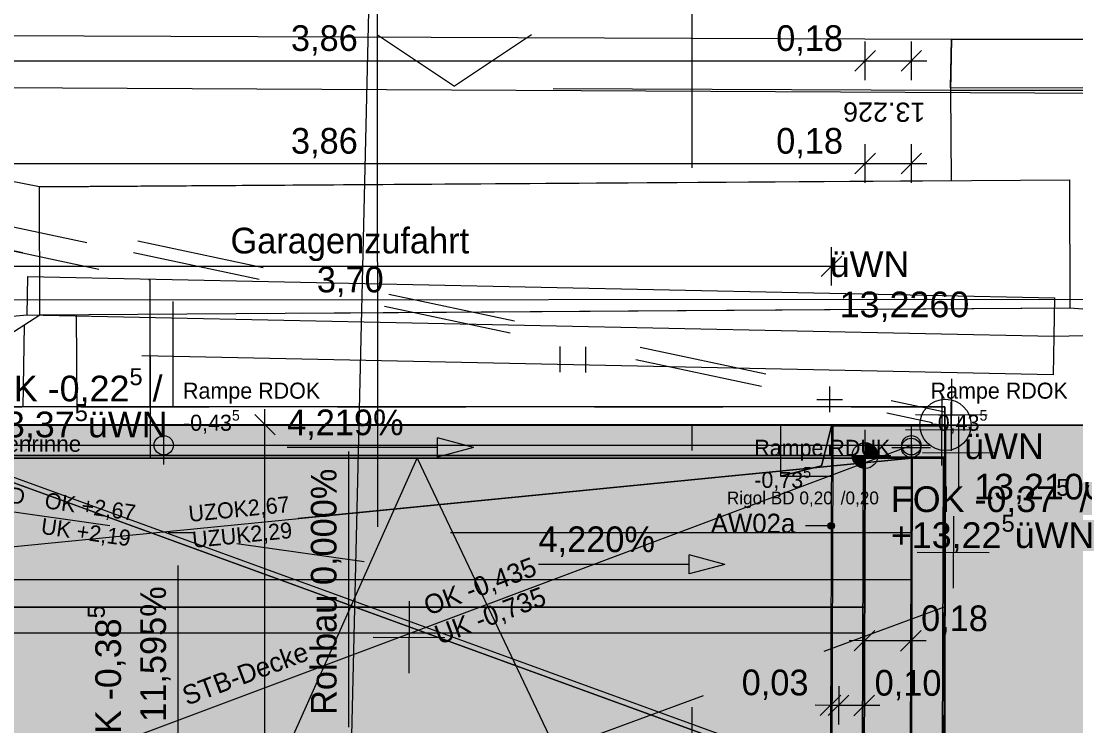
# Model space of a CAD drawing. Header units: metres. Extents: x -3.9 to 83, y -38 to 6.2.
# Drawn here: x 15.387 to 19.495, y -1.173 to 1.572 of the extents above; entities that cross this region are included whole.
import ezdxf

# ---------------------------------------------------------------- set-up
doc = ezdxf.new("R2010")
doc.units = ezdxf.units.M
doc.header["$MEASUREMENT"] = 0
for name, pattern in [('Achse', [0.004, 0.002, -0.001, 0, -0.001]), ('Fernmeldewesen', [0.013, 0.008, -0.005]), ('Fernmeldewesen VERM', [0.03, 0.02, -0.01]), ('GAS VERM', [0.013, 0.008, -0.005]), ('GRUNDGRENZE nicht verm', [0.03, 0.02, -0.01]), ('Schnittlinie', [0.006, 0.003, -0.0015, 0, -0.0015]), ('STROM VERM', [0.013, 0.008, -0.005]), ('Untersicht', [0.001, 0.0005, -0.0005]), ('Untersicht 1_1', [0.075, 0.025, -0.05])]:
    doc.linetypes.add(name, pattern=pattern)
for name, color, linetype in [('0._EG PP_2_000 Achsraster', 7, 'Continuous'), ('0._EG PP_2_110 Wand Aussen', 7, 'Continuous'), ('0._EG PP_2_165 Fassadengestaltung Bänder', 7, 'Continuous'), ('0._EG PP_2_210 Decke', 7, 'Continuous'), ('0._EG PP_2_220 Bodenaufbau', 7, 'Continuous'), ('0._EG PP_2_240 Unterdämmung', 7, 'Continuous'), ('0._EG PP_2_250 Träger Unterzug', 7, 'Continuous'), ('0._EG PP_2_270 Deckendurchbruchsymbol', 7, 'Continuous'), ('0._EG PP_2_420 Rampe', 7, 'Continuous'), ('0._EG PP_2_725 Nachbarbebauung', 7, 'Continuous'), ('0._EG PP_2_851 Marker Schnitt', 7, 'Continuous'), ('0._EG PP_2_910 Allgemein Lageplan Höhen', 7, 'Continuous'), ('0._EG PP_2_915 Allgemein Beschriftung.x', 7, 'Continuous'), ('0._EG PP_2_950 Polierplan Bemaßung', 7, 'Continuous'), ('0._EG PP_2_Bauwerke_Gebäude - Haus Signatur.verm', 7, 'Continuous'), ('0._EG PP_2_Bauwerke_Gebäude - Haus.verm', 7, 'Continuous'), ('0._EG PP_2_Fernmeldewesen_Fernmeldekabel.verm', 7, 'Continuous'), ('0._EG PP_2_Gas_Gasleitung.verm', 7, 'Continuous'), ('0._EG PP_2_Gelände_Geländepunkt.verm', 7, 'Continuous'), ('0._EG PP_2_Kataster Grenzen_Grundstücksgrenze.verm', 7, 'Continuous'), ('0._EG PP_2_Neubau_840 Baulinien', 7, 'Continuous'), ('0._EG PP_2_Strom_Stromfreileitung.verm', 7, 'Continuous'), ('0._EG PP_2_Strom_Stromkabel.verm', 7, 'Continuous'), ('0._EG PP_2_ZUS_1_Punkte_Punkthöhe.verm', 7, 'Continuous')]:
    doc.layers.add(name, color=color, linetype=linetype)
doc.styles.add('ERSTELLTER_STIL_1', font='arial.ttf')
doc.styles.add('ERSTELLTER_STIL_2', font='')
doc.styles.add('ERSTELLTER_STIL_6', font='arial.ttf')
doc.styles.get('ERSTELLTER_STIL_2').set_extended_font_data('Eurostile')
doc.linetypes.add('Grenze Grundstück', pattern='A,0,[1,415_260415_PP_VA_1_3 0 EG1.Shx,S=0.00031746,R=0,X=0,Y=0],-0.04,0', length=0.04)

msp = doc.modelspace()

# ---------------------------------------------------------------- hatches: boundary and pattern name
at = {"layer": '0._EG PP_2_110 Wand Aussen', "linetype": 'Continuous', "lineweight": 13, "true_color": 0xff6400}
for points in [[(18.6682, -0.125), (18.985, -0.125), (18.985, -0.005), (18.6686, -0.005)], [(18.9703, -2.93), (18.9796, -0.13), (18.8596, -0.1296), (18.8503, -2.9296)]]:
    msp.add_hatch(color=30, dxfattribs=at).paths.add_polyline_path(points)
at = {"layer": '0._EG PP_2_110 Wand Aussen', "linetype": 'Continuous', "lineweight": 13, "true_color": 0x3f7f02}
msp.add_hatch(color=76, dxfattribs=at).paths.add_polyline_path([(18.6706, -1.34), (18.8506, -1.3406), (18.8546, -0.1296), (18.6746, -0.129)])
at = {"layer": '0._EG PP_2_110 Wand Aussen', "linetype": 'Continuous', "lineweight": 0, "true_color": 0x373737}
for points in [[(18.6732, -0.13), (18.985, -0.13), (18.985, -0.125), (18.6732, -0.125)], [(18.8503, -2.9296), (18.8596, -0.1296), (18.8546, -0.1296), (18.8453, -2.9296)]]:
    msp.add_hatch(color=250, dxfattribs=at).paths.add_polyline_path(points)
at = {"layer": '0._EG PP_2_220 Bodenaufbau', "linetype": 'Continuous', "lineweight": 0, "true_color": 0x000000}
msp.add_hatch(color=18, dxfattribs=at).paths.add_polyline_path([(14.8151, 0), (14.8151, -0.1199), (18.5439, -0.1199), (18.5444, 0)])
at = {"layer": '0._EG PP_2_220 Bodenaufbau', "linetype": 'Continuous', "lineweight": 0, "true_color": 0x111111}
for points in [[(18.559, -1.3916), (14.8492, -0.0413), (15.1324, -1.4985), (18.5586, -1.4985)], [(18.6746, -0.1199), (15.0651, -0.1199), (18.559, -1.3916), (18.5591, -1.3396), (18.6706, -1.3399)]]:
    msp.add_hatch(color=250, dxfattribs=at).paths.add_polyline_path(points)
at = {"layer": '0._EG PP_2_240 Unterdämmung', "linetype": 'Continuous', "lineweight": 13, "true_color": 0xff6400}
for points in [[(18.5486, -0.005), (18.5482, -0.125), (18.6682, -0.125)], [(18.6686, -0.005), (18.5486, -0.005), (18.6682, -0.125)], [(18.5441, -1.3395), (18.6641, -1.3399), (18.6682, -0.125), (18.5482, -0.125)]]:
    msp.add_hatch(color=30, dxfattribs=at).paths.add_polyline_path(points)
at = {"layer": '0._EG PP_2_240 Unterdämmung', "linetype": 'Continuous', "lineweight": 0, "true_color": 0x373737}
for points in [[(18.6641, -1.3399), (18.6691, -1.3399), (18.6732, -0.13), (18.6682, -0.13)], [(18.6732, -0.125), (18.6682, -0.125), (18.6732, -0.13)], [(18.6682, -0.125), (18.6682, -0.13), (18.6732, -0.13)]]:
    msp.add_hatch(color=250, dxfattribs=at).paths.add_polyline_path(points)
at = {"layer": '0._EG PP_2_270 Deckendurchbruchsymbol', "linetype": 'Continuous', "lineweight": 0, "true_color": 0x000000}
msp.add_hatch(color=18, dxfattribs=at).paths.add_polyline_path([(18.3444, -0.2), (18.5444, -0.2), (18.5444, 0), (18.504, -0.1596)])
at = {"layer": '0._EG PP_2_725 Nachbarbebauung', "linetype": 'Continuous', "lineweight": 0, "true_color": 0x1f1f1f}
msp.add_hatch(color=250, dxfattribs=at).paths.add_polyline_path([(18.9876, -0.0005), (18.958, -11.4452), (22.8486, -11.478), (22.8486, -0.0037)])
at = {"layer": '0._EG PP_2_915 Allgemein Beschriftung.x', "linetype": 'Continuous', "lineweight": 0, "true_color": 0x000000}
msp.add_hatch(color=18, dxfattribs=at).paths.add_polyline_path([(18.5298, -0.394), (18.5307, -0.3988), (18.5334, -0.4028), (18.5375, -0.4056), (18.5423, -0.4065), (18.5471, -0.4056), (18.5511, -0.4028), (18.5538, -0.3988), (18.5548, -0.394), (18.5538, -0.3892), (18.5511, -0.3852), (18.5471, -0.3825), (18.5423, -0.3815), (18.5375, -0.3825), (18.5334, -0.3852), (18.5307, -0.3892)])
at = {"layer": '0._EG PP_2_950 Polierplan Bemaßung', "linetype": 'Continuous', "lineweight": 13, "true_color": 0x6c6cff}
for points in [[(17.1497, -0.0884), (17.0097, -0.0509), (17.0097, -0.1259)], [(18.1286, -0.5437), (17.9887, -0.5062), (17.9887, -0.5812)]]:
    msp.add_hatch(color=171, dxfattribs=at).paths.add_polyline_path(points)
at = {"layer": '0._EG PP_2_950 Polierplan Bemaßung', "linetype": 'Continuous', "lineweight": 0, "true_color": 0x000000}
for points in [[(18.6746, -0.1199), (18.7246, -0.1199), (18.7208, -0.1008), (18.71, -0.0846), (18.6938, -0.0737), (18.6746, -0.0699)], [(18.6746, -0.1199), (18.6246, -0.1199), (18.6284, -0.1391), (18.6393, -0.1553), (18.6555, -0.1661), (18.6746, -0.1699)]]:
    msp.add_hatch(color=18, dxfattribs=at).paths.add_polyline_path(points)
at = {"layer": '0._EG PP_2_Bauwerke_Gebäude - Haus Signatur.verm', "linetype": 'Continuous', "lineweight": 13}
msp.add_hatch(color=254, dxfattribs=at).paths.add_polyline_path([(18.9878, -0.0007), (18.9582, -11.445), (22.8486, -11.4778), (22.8486, -11.0778), (19.3593, -11.0483), (19.3868, -0.401), (22.8486, -0.4028), (22.8486, -0.0028)])

# ---------------------------------------------------------------- linework, layer by layer
at = {"layer": '0._EG PP_2_000 Achsraster', "color": 5, "linetype": 'Achse', "lineweight": 0, "ltscale": 1000}
for p, q in [((18, 3), (18, -36)), ((-1.5, 0), (21, 0))]:
    msp.add_line(p, q, dxfattribs=at)
at = {"layer": '0._EG PP_2_110 Wand Aussen', "color": 7, "linetype": 'Continuous', "lineweight": 13, "ltscale": 1000}
for p, q in [((18.6686, -0.005), (18.5486, -0.005)), ((18.6686, -0.005), (18.5486, -0.005)), ((18.985, -0.005), (18.6686, -0.005)), ((18.6732, -0.125), (18.6682, -0.125)), ((18.6732, -0.125), (18.6682, -0.125)), ((18.6732, -0.125), (18.985, -0.125)), ((18.8503, -2.9296), (18.8596, -0.1296)), ((18.9703, -2.93), (18.9796, -0.13))]:
    msp.add_line(p, q, dxfattribs=at)
at = {"layer": '0._EG PP_2_110 Wand Aussen', "color": 7, "linetype": 'Continuous', "lineweight": 18, "ltscale": 1000}
msp.add_line((18.8506, -1.3406), (18.8546, -0.1296), dxfattribs=at)
at = {"layer": '0._EG PP_2_110 Wand Aussen', "color": 7, "linetype": 'Continuous', "lineweight": 13, "ltscale": 1000, "flags": 128}
for points in [[(18.5436, 0), (18.5486, 0)], [(18.985, 0), (18.5486, 0)], [(18.985, 0), (18.985, -0.005)], [(18.985, -0.005), (18.985, -0.125)], [(18.8596, -0.1296), (18.8546, -0.1296)], [(18.9796, -0.13), (18.8596, -0.1296)], [(18.9753, -2.93), (18.9846, -0.13)], [(18.9846, -0.13), (18.9796, -0.13)], [(18.985, -0.125), (18.985, -0.13)]]:
    msp.add_lwpolyline(points, dxfattribs=at)
at = {"layer": '0._EG PP_2_110 Wand Aussen', "color": 7, "linetype": 'Continuous', "lineweight": 18, "ltscale": 1000, "flags": 128}
for points in [[(18.6746, -0.129), (18.6706, -1.34)], [(18.6732, -0.13), (18.985, -0.13)], [(18.8546, -0.1296), (18.6746, -0.129)]]:
    msp.add_lwpolyline(points, dxfattribs=at)
at = {"layer": '0._EG PP_2_165 Fassadengestaltung Bänder', "color": 7, "linetype": 'Untersicht', "lineweight": 13, "ltscale": 1000, "flags": 128}
msp.add_lwpolyline([(0, 0), (0, 0.0617), (3.72, 0.85), (5.89, 0.85), (13.09, 0.85), (15.21, 0.85), (18.985, 0.05), (18.985, 0), (18.935, 0), (18.935, 0.0074), (15.21, 0.8), (3.72, 0.8)], close=True, dxfattribs=at)
at = {"layer": '0._EG PP_2_210 Decke', "color": 8, "linetype": 'Untersicht', "lineweight": 13, "ltscale": 1000, "flags": 128}
for points in [[(15.89, 0.07), (15.89, 0.5633), (15.2005, 0.71), (13.04, 0.71), (13.04, -0.13), (12.96, -0.13), (12.96, 0.67), (3.705, 0.67), (3.705, 0.07), (0, 0.07)], [(13.09, -0.4), (15.195, -0.4), (15.195, 0.07), (18.9853, 0.07), (18.985, 0)]]:
    msp.add_lwpolyline(points, dxfattribs=at)
at = {"layer": '0._EG PP_2_210 Decke', "color": 7, "linetype": 'Untersicht', "lineweight": 13, "ltscale": 1000, "true_color": 0xf4f4f4, "flags": 128}
msp.add_lwpolyline([(15.2005, 0.71), (15.89, 0.5633), (15.89, -0.13), (15.325, -0.13), (15.325, -0.71), (12.96, -0.71), (12.96, -0.13), (13.04, -0.13), (13.04, 0.71)], close=True, dxfattribs=at)
at = {"layer": '0._EG PP_2_220 Bodenaufbau', "color": 7, "linetype": 'Continuous', "lineweight": 18, "ltscale": 1000, "flags": 128}
for points in [[(14.8151, 0), (18.5444, 0)], [(18.5444, 0), (18.536, 0)], [(18.5444, 0), (18.5439, -0.1199)], [(18.5589, -1.37), (14.855, -0.0219)], [(14.8492, -0.0413), (18.559, -1.3916)], [(18.5439, -0.1199), (14.8151, -0.1199)], [(18.559, -1.3916), (15.0651, -0.1199)], [(15.0651, -0.1199), (18.6746, -0.1199)], [(18.6746, -0.1199), (18.6706, -1.3399)]]:
    msp.add_lwpolyline(points, dxfattribs=at)
at = {"layer": '0._EG PP_2_240 Unterdämmung', "color": 7, "linetype": 'Continuous', "lineweight": 13, "ltscale": 1000}
for p, q in [((18.5486, -0.005), (18.5482, -0.125)), ((18.5482, -0.125), (18.5441, -1.3395)), ((18.6641, -1.3399), (18.6682, -0.125))]:
    msp.add_line(p, q, dxfattribs=at)
at = {"layer": '0._EG PP_2_240 Unterdämmung', "color": 30, "linetype": 'Untersicht', "lineweight": 13, "ltscale": 1000, "true_color": 0xff6400, "flags": 128}
for points in [[(11.09, -0.13), (12.96, -0.13), (15.195, -0.13), (15.195, 0.07), (15.98, 0.07), (15.98, 0.6362), (15.21, 0.8), (11.09, 0.8)], [(12.96, -2.93), (18.6653, -2.93), (18.6723, -0.81)]]:
    msp.add_lwpolyline(points, dxfattribs=at)
at = {"layer": '0._EG PP_2_240 Unterdämmung', "color": 30, "linetype": 'Untersicht 1_1', "lineweight": 13, "ltscale": 1000, "true_color": 0xff6400, "flags": 128}
for points in [[(12.96, 0), (12.96, -0.13), (18.9846, -0.13), (18.9853, 0.07), (15.095, 0.07), (15.095, 0)], [(12.9618, -0.71), (18.6727, -0.71), (18.6746, -0.13), (12.9618, -0.13)]]:
    msp.add_lwpolyline(points, close=True, dxfattribs=at)
at = {"layer": '0._EG PP_2_240 Unterdämmung', "color": 7, "linetype": 'Continuous', "lineweight": 13, "ltscale": 1000, "flags": 128}
msp.add_lwpolyline([(18.5436, 0), (18.5391, -1.3395)], dxfattribs=at)
at = {"layer": '0._EG PP_2_240 Unterdämmung', "color": 7, "linetype": 'Continuous', "lineweight": 18, "ltscale": 1000, "flags": 128}
msp.add_lwpolyline([(18.6691, -1.3399), (18.6732, -0.13)], dxfattribs=at)
at = {"layer": '0._EG PP_2_240 Unterdämmung', "color": 30, "linetype": 'Untersicht 1_1', "lineweight": 13, "ltscale": 1000, "true_color": 0xff6400, "flags": 128}
for points in [[(18.6727, -0.71), (15.195, -0.71)], [(18.6723, -0.81), (18.6727, -0.71)], [(12.96, -0.81), (18.6723, -0.81)]]:
    msp.add_lwpolyline(points, dxfattribs=at)
at = {"layer": '0._EG PP_2_250 Träger Unterzug', "color": 7, "linetype": 'Achse', "lineweight": 13, "ltscale": 1000}
msp.add_line((12.96, -0.42), (18.8546, -0.42), dxfattribs=at)
at = {"layer": '0._EG PP_2_250 Träger Unterzug', "color": 7, "linetype": 'Untersicht', "lineweight": 13, "ltscale": 1000, "flags": 128}
for points in [[(12.96, -0.13), (18.8546, -0.13)], [(18.8546, -0.13), (18.8546, -0.71)], [(12.96, -0.71), (18.8546, -0.71)]]:
    msp.add_lwpolyline(points, dxfattribs=at)
at = {"layer": '0._EG PP_2_270 Deckendurchbruchsymbol', "color": 7, "linetype": 'Continuous', "lineweight": 13, "ltscale": 1000, "flags": 128}
for points in [[(18.504, -0.1596), (18.5444, 0), (18.3444, 0), (18.3444, -0.2)], [(18.3444, -0.2), (18.5444, -0.2), (18.5444, 0), (18.504, -0.1596)]]:
    msp.add_lwpolyline(points, close=True, dxfattribs=at)
at = {"layer": '0._EG PP_2_420 Rampe', "color": 7, "linetype": 'Continuous', "lineweight": 13, "ltscale": 1000}
for p, q in [((15.32, -3.733), (16.93, -0.13)), ((16.93, -0.13), (18.6426, -3.733))]:
    msp.add_line(p, q, dxfattribs=at)
at = {"layer": '0._EG PP_2_420 Rampe', "color": 7, "linetype": 'Continuous', "lineweight": 18, "ltscale": 1000, "flags": 128}
for points in [[(12.96, -0.08), (15.2992, -0.08), (18.5356, -0.08)], [(18.5356, -0.08), (18.5354, -0.1199)], [(18.5356, -0.08), (18.5414, -0.08)], [(18.5412, -0.1199), (18.5414, -0.08)], [(18.5414, -0.08), (18.8546, -0.08)], [(18.8546, -0.08), (18.8505, -1.3405)], [(15.2992, -0.1199), (18.5412, -0.1199)], [(18.8529, -0.6035), (14.7033, -0.6035)], [(18.8529, -0.6035), (18.8505, -1.3405)]]:
    msp.add_lwpolyline(points, dxfattribs=at)
at = {"layer": '0._EG PP_2_725 Nachbarbebauung', "color": 8, "linetype": 'Continuous', "lineweight": 13, "ltscale": 1000, "flags": 128}
msp.add_lwpolyline([(22.8486, -0.0037), (18.9876, -0.0005), (18.958, -11.4452), (22.8486, -11.478)], dxfattribs=at)
at = {"layer": '0._EG PP_2_851 Marker Schnitt', "color": 7, "linetype": 'Schnittlinie', "lineweight": 13, "ltscale": 1000}
for p, q in [((17.4851, 4.805), (17.4851, -35.645)), ((17.5851, 4.8037), (17.5851, -35.7384))]:
    msp.add_line(p, q, dxfattribs=at)
at = {"layer": '0._EG PP_2_910 Allgemein Lageplan Höhen', "color": 7, "linetype": 'Continuous', "lineweight": 13, "ltscale": 1000}
for p, q in [((18.5365, 0.0484), (18.5365, 0.1484)), ((18.4865, 0.0984), (18.5865, 0.0984)), ((19.0101, -0.0111), (19.0101, 0.0889)), ((18.9601, 0.0389), (19.0601, 0.0389))]:
    msp.add_line(p, q, dxfattribs=at)
at = {"layer": '0._EG PP_2_915 Allgemein Beschriftung.x', "color": 7, "linetype": 'Continuous', "lineweight": 13, "ltscale": 1000}
for p, q in [((16.775, 1.5183), (17.075, 1.3183)), ((17.375, 1.5183), (17.075, 1.3183)), ((18.4923, -0.394), (18.4423, -0.394)), ((18.5298, -0.394), (18.4923, -0.394))]:
    msp.add_line(p, q, dxfattribs=at)
msp.add_circle((18.5423, -0.394), 0.0125, dxfattribs=at)
at = {"layer": '0._EG PP_2_950 Polierplan Bemaßung', "color": 6, "linetype": 'Continuous', "lineweight": 13, "ltscale": 1000, "true_color": 0xfb02fe}
for p, q in [((18.6746, 1.3419), (18.6746, 1.4919)), ((18.8546, 1.3419), (18.8546, 1.4919)), ((18.7146, 1.4569), (18.6346, 1.3769)), ((18.8146, 1.3769), (18.8946, 1.4569)), ((14.815, 1.4169), (18.6746, 1.4169)), ((18.6746, 1.4169), (18.8546, 1.4169)), ((18.8546, 1.4169), (18.9146, 1.4169)), ((18.5436, 0.5419), (18.5436, 0.6919)), ((14.8412, 0.6169), (18.5436, 0.6169)), ((18.5036, 0.5769), (18.5836, 0.6569)), ((18.5436, 0.6169), (18.6036, 0.6169)), ((16.3372, 0), (16.3372, 0.06)), ((16.3772, -0.04), (16.2972, 0.04)), ((16.4122, 0), (16.2622, 0)), ((16.3372, -2.8), (16.3372, 0))]:
    msp.add_line(p, q, dxfattribs=at)
at = {"layer": '0._EG PP_2_950 Polierplan Bemaßung', "color": 76, "linetype": 'Continuous', "lineweight": 13, "ltscale": 1000, "true_color": 0x3f7f02}
for p, q in [((18.6746, 0.9419), (18.6746, 1.0919)), ((18.8546, 0.9419), (18.8546, 1.0919)), ((18.7146, 1.0569), (18.6346, 0.9769)), ((18.8146, 0.9769), (18.8946, 1.0569)), ((14.815, 1.0169), (18.6746, 1.0169)), ((18.6746, 1.0169), (18.8546, 1.0169)), ((18.8546, 1.0169), (18.9146, 1.0169)), ((15.943, -0.155), (15.943, -0.005)), ((18.854, -0.015), (18.854, -0.165)), ((18.8546, -0.155), (18.8546, -0.005)), ((15.0801, -1.4944), (18.8546, -0.08)), ((15.868, -0.08), (16.018, -0.08)), ((18.7796, -0.08), (18.9296, -0.08)), ((18.929, -0.09), (18.779, -0.09)), ((18.6725, -0.766), (18.672, -0.916)), ((18.8525, -0.7666), (18.852, -0.9166)), ((18.7124, -0.8011), (18.6321, -0.8809)), ((18.8121, -0.8815), (18.8924, -0.8017)), ((18.6722, -0.841), (18.6122, -0.8408)), ((18.8522, -0.8416), (18.6722, -0.841)), ((18.9122, -0.8418), (18.8522, -0.8416)), ((18.5402, -1.0179), (18.5397, -1.1679)), ((18.5716, -1.018), (18.5711, -1.168)), ((18.6716, -1.0184), (18.6711, -1.1684)), ((18.4998, -1.1328), (18.5801, -1.0531)), ((18.6115, -1.0532), (18.5312, -1.1329)), ((18.6312, -1.1332), (18.7115, -1.0535)), ((18.54, -1.0929), (18.48, -1.0927)), ((18.5714, -1.093), (18.54, -1.0929)), ((18.6714, -1.0934), (18.5714, -1.093)), ((18.7314, -1.0936), (18.6714, -1.0934))]:
    msp.add_line(p, q, dxfattribs=at)
at = {"layer": '0._EG PP_2_950 Polierplan Bemaßung', "color": 30, "linetype": 'Untersicht', "lineweight": 13, "ltscale": 1000, "true_color": 0xff6400}
for p, q in [((16.7231, -0.5336), (12.96, 0)), ((18.9827, -0.71), (12.96, -2.93))]:
    msp.add_line(p, q, dxfattribs=at)
at = {"layer": '0._EG PP_2_950 Polierplan Bemaßung', "color": 7, "linetype": 'Continuous', "lineweight": 13, "ltscale": 1000}
for p, q in [((18.6746, -0.2199), (18.6746, -0.0199)), ((18.5746, -0.1199), (18.7746, -0.1199))]:
    msp.add_line(p, q, dxfattribs=at)
at = {"layer": '0._EG PP_2_950 Polierplan Bemaßung', "color": 171, "linetype": 'Continuous', "lineweight": 13, "ltscale": 1000, "true_color": 0x6c6cff}
for p, q in [((17.0097, -0.1259), (17.0097, -0.0509)), ((17.1497, -0.0884), (17.0097, -0.0509)), ((16.9397, -0.0884), (16.4234, -0.0884)), ((16.6634, -1.1673), (16.6634, -0.1037)), ((16.9497, -0.0884), (16.9397, -0.0884)), ((17.0097, -0.0884), (16.9497, -0.0884)), ((17.1497, -0.0884), (17.0097, -0.1259)), ((17.9887, -0.5812), (17.9887, -0.5062)), ((18.1286, -0.5437), (17.9887, -0.5062)), ((15.9993, -1.157), (15.9993, -0.5487)), ((17.9186, -0.5437), (17.4024, -0.5437)), ((17.9286, -0.5437), (17.9186, -0.5437)), ((17.9887, -0.5437), (17.9286, -0.5437)), ((18.1286, -0.5437), (17.9887, -0.5812)), ((15.9993, -1.167), (15.9993, -1.157)), ((15.9993, -1.2271), (15.9993, -1.167)), ((16.6634, -1.1773), (16.6634, -1.1673))]:
    msp.add_line(p, q, dxfattribs=at)
at = {"layer": '0._EG PP_2_950 Polierplan Bemaßung', "color": 7, "linetype": 'Untersicht 1_1', "lineweight": 13, "ltscale": 1000}
for p, q in [((12.9625, -0.7098), (18.8546, -0.13)), ((18.8546, -0.13), (16.467, -0.3649))]:
    msp.add_line(p, q, dxfattribs=at)
at = {"layer": '0._EG PP_2_950 Polierplan Bemaßung', "color": 76, "linetype": 'Continuous', "lineweight": 13, "ltscale": 1000, "true_color": 0x3f7f02}
for centre in [(15.943, -0.08), (18.854, -0.09), (18.8546, -0.08)]:
    msp.add_circle(centre, 0.0375, dxfattribs=at)
at = {"layer": '0._EG PP_2_950 Polierplan Bemaßung', "color": 7, "linetype": 'Continuous', "lineweight": 13, "ltscale": 1000}
msp.add_circle((18.6746, -0.1199), 0.05, dxfattribs=at)
at = {"layer": '0._EG PP_2_Bauwerke_Gebäude - Haus.verm', "color": 9, "linetype": 'Continuous', "lineweight": 13, "ltscale": 1000}
for p, q in [((19.0876, -0.0006), (22.8486, -0.0026)), ((18.9583, -11.3452), (18.9874, -0.1005))]:
    msp.add_line(p, q, dxfattribs=at)
at = {"layer": '0._EG PP_2_Fernmeldewesen_Fernmeldekabel.verm', "color": 3, "linetype": 'Fernmeldewesen VERM', "lineweight": 0, "ltscale": 1000}
for p, q in [((22.8486, 0.4898), (-0.2913, 0.4754)), ((13.8176, 0.2868), (15.4104, 0.4277)), ((15.4104, 0.4277), (19.4096, 0.3444)), ((19.4096, 0.3444), (22.8486, 0.4289))]:
    msp.add_line(p, q, dxfattribs=at)
at = {"layer": '0._EG PP_2_Fernmeldewesen_Fernmeldekabel.verm', "color": 3, "linetype": 'Fernmeldewesen', "lineweight": 0, "ltscale": 1000, "flags": 128}
msp.add_lwpolyline([(15.4104, 0.4277), (15.4132, 0.5777), (19.4123, 0.4944), (19.4096, 0.3444), (19.4068, 0.1944), (15.4077, 0.2777)], close=True, dxfattribs=at)
at = {"layer": '0._EG PP_2_Gas_Gasleitung.verm', "color": 54, "linetype": 'GAS VERM', "lineweight": 13, "ltscale": 1000, "true_color": 0xa8a800}
for p, q in [((16.7725, 6.1863), (16.7755, -0.3975)), ((16.7514, 2.1034), (16.7029, 0.0039)), ((16.7029, 0.0039), (16.6608, -1.7456))]:
    msp.add_line(p, q, dxfattribs=at)
at = {"layer": '0._EG PP_2_Gelände_Geländepunkt.verm', "color": 8, "linetype": 'Continuous', "lineweight": 0, "ltscale": 1000}
for p, q in [((19.0107, 0.1789), (19.0095, -0.1011)), ((18.973, 0.1207), (18.9718, -0.1593)), ((18.8701, 0.0395), (19.1501, 0.0383)), ((19.0388, 0.0316), (19.0376, -0.2484)), ((18.8324, -0.0186), (19.1124, -0.0199)), ((18.8982, -0.1077), (19.1782, -0.109)), ((19.0184, -0.3564), (19.0172, -0.6364)), ((18.8778, -0.4957), (19.1578, -0.497)), ((16.8986, -0.6876), (16.8974, -0.9676)), ((16.758, -0.8269), (17.038, -0.8282))]:
    msp.add_line(p, q, dxfattribs=at)
at = {"layer": '0._EG PP_2_Kataster Grenzen_Grundstücksgrenze.verm', "color": 96, "linetype": 'Continuous', "lineweight": 13, "ltscale": 1000, "true_color": 0x007e00}
for p, q in [((0.1, 0), (18.8876, -0.0005)), ((18.9583, -11.3452), (18.9874, -0.1005))]:
    msp.add_line(p, q, dxfattribs=at)
at = {"layer": '0._EG PP_2_Kataster Grenzen_Grundstücksgrenze.verm', "color": 96, "linetype": 'GRUNDGRENZE nicht verm', "lineweight": 13, "ltscale": 1000, "true_color": 0x007e00}
msp.add_line((19.0876, -0.0006), (22.8486, -0.0037), dxfattribs=at)
at = {"layer": '0._EG PP_2_Kataster Grenzen_Grundstücksgrenze.verm', "color": 7, "linetype": 'Continuous', "lineweight": 13, "ltscale": 1000}
msp.add_circle((18.9876, -0.0005), 0.1, dxfattribs=at)
at = {"layer": '0._EG PP_2_Neubau_840 Baulinien', "color": 1, "linetype": 'Continuous', "lineweight": 25, "ltscale": 1000, "true_color": 0xfb0106, "flags": 128}
msp.add_lwpolyline([(-3.9335, 0.0223), (0, 0), (18.985, 0), (22.8486, -0.0032)], dxfattribs=at)
at = {"layer": '0._EG PP_2_Neubau_840 Baulinien', "color": 76, "linetype": 'Grenze Grundstück', "lineweight": 13, "ltscale": 1000, "true_color": 0x3f7f02, "flags": 128}
msp.add_lwpolyline([(0, -0.0002), (18.985, -0.0012), (18.958, -11.4452), (18.9035, -19.5703), (18.8486, -31.3281), (0.0665, -34.0269), (0.0564, -12.2031)], close=True, dxfattribs=at)
at = {"layer": '0._EG PP_2_Strom_Stromfreileitung.verm', "color": 8, "linetype": 'Continuous', "lineweight": 13, "ltscale": 1000}
msp.add_line((22.8486, 1.2735), (-3.9335, 1.4075), dxfattribs=at)
at = {"layer": '0._EG PP_2_Strom_Stromkabel.verm', "color": 1, "linetype": 'STROM VERM', "lineweight": 0, "ltscale": 1000}
for p, q in [((22.8486, 1.2989), (19.007, 1.3019)), ((19.007, 1.3019), (19.0094, 0.9503)), ((15.4596, 0.9269), (15.34, 0.9491)), ((19.0094, 0.9503), (15.4596, 0.9269)), ((19.4716, 0.4533), (15.4602, 0.4266)), ((20.0509, 0.4126), (19.4716, 0.4533)), ((15.4602, 0.4266), (15.339, 0.349)), ((15.6024, 0.4276), (15.604, 0.0741)), ((15.3996, 0.3878), (15.3938, 0.0679))]:
    msp.add_line(p, q, dxfattribs=at)
at = {"layer": '0._EG PP_2_Strom_Stromkabel.verm', "color": 8, "linetype": 'STROM VERM', "lineweight": 0, "ltscale": 1000, "flags": 128}
msp.add_lwpolyline([(-0.0449, 1.3711), (-0.0412, 1.571), (19.0107, 1.5019), (19.007, 1.3019)], close=True, dxfattribs=at)
msp.add_lwpolyline([(22.8486, 1.3065), (19.0072, 1.3119), (19.0107, 1.5019), (22.8486, 1.4988)], dxfattribs=at)
at = {"layer": '0._EG PP_2_Strom_Stromkabel.verm', "color": 1, "linetype": 'STROM VERM', "lineweight": 0, "ltscale": 1000, "flags": 128}
msp.add_lwpolyline([(15.4604, 0.4268), (15.4596, 0.9269), (19.4707, 0.9534), (19.4716, 0.4533)], close=True, dxfattribs=at)

# ---------------------------------------------------------------- texts
at = {"layer": '0._EG PP_2_270 Deckendurchbruchsymbol', "color": 1, "linetype": 'Continuous', "lineweight": 0, "insert": (18.4444, -0.3252), "char_height": 0.05, "attachment_point": 8, "style": 'ERSTELLTER_STIL_2'}
msp.add_mtext('\\A1;{\\pqc;\\pt0;\\fEurostile|b0|i0|c0|p0;\\W1.000000;Rigol BD 0,20\\fEurostile|b0|i0|c0|p0;\\W1.000000;\\A1{\\H.66x;\\S^  ;}\\fEurostile|b0|i0|c0|p0;\\W1.000000; /0,20\\fEurostile|b0|i0|c0|p0;\\W1.000000;\\A1{\\H.66x;\\S^  ;}\\fEurostile|b0|i0|c0|p0;\\W1.000000;\\fEurostile|b0|i0|c0|p0;\\W1.000000;\\A1{\\H.66x;\\S^  ;}}', dxfattribs=at)
at = {"layer": '0._EG PP_2_910 Allgemein Lageplan Höhen', "color": 7, "linetype": 'Continuous', "lineweight": 13, "char_height": 0.1, "attachment_point": 1, "style": 'ERSTELLTER_STIL_1'}
for s, insert in [('\\A1;{\\pql;\\fArial|b0|i0|c0|p0;\\W1.000000;üWN}', (18.5365, 0.6755)), ('\\A1;{\\pql;\\fArial|b0|i0|c0|p0;\\W1.000000; 13,2260}', (18.5365, 0.5184)), ('\\A1;{\\pql;\\fArial|b0|i0|c0|p0;\\W1.000000;üWN}', (19.0601, -0.0339)), ('\\A1;{\\pql;\\fArial|b0|i0|c0|p0;\\W1.000000; 13,2100}', (19.0601, -0.1911))]:
    msp.add_mtext(s, dxfattribs=dict(at, insert=insert))
at = {"layer": '0._EG PP_2_915 Allgemein Beschriftung.x', "color": 7, "linetype": 'Continuous', "lineweight": 13}
for s, insert, char_height, attachment_point, style in [('\\A1;{\\pql;\\fHelvetica|b0|i0|c0|p0;\\W1.000000;Kastenrinne}', (15.1556, -0.0429), 0.0625, 1, 'ERSTELLTER_STIL_6'), ('\\A1;{\\pql;\\fEurostile|b0|i0|c0|p0;\\W1.000000;AW02a}', (18.0736, -0.3846), 0.075, 4, 'ERSTELLTER_STIL_2')]:
    msp.add_mtext(s, dxfattribs=dict(at, insert=insert, char_height=char_height, attachment_point=attachment_point, style=style))
at = {"layer": '0._EG PP_2_950 Polierplan Bemaßung', "color": 6, "linetype": 'Continuous', "lineweight": 13, "true_color": 0xfb02fe, "char_height": 0.1, "attachment_point": 7, "style": 'ERSTELLTER_STIL_2'}
for s, insert, width in [('\\A1;{\\pql;\\fEurostile|b0|i0|c0|p0;\\W1.000000;3,86}', (16.4384, 1.4369), 0.306373), ('\\A1;{\\pql;\\fEurostile|b0|i0|c0|p0;\\W1.000000;0,18}', (18.3282, 1.4369), 0.306373), ('\\A1;{\\pql;\\fEurostile|b0|i0|c0|p0;\\W1.000000;Garagenzufahrt}', (16.203, 0.6369), 0.978809), ('\\A1;{\\pql;\\fEurostile|b0|i0|c0|p0;\\W1.000000;3,70}', (16.5392, 0.4969), 0.306373)]:
    msp.add_mtext(s, dxfattribs=dict(at, insert=insert, width=width))
at = {"layer": '0._EG PP_2_950 Polierplan Bemaßung', "color": 76, "linetype": 'Continuous', "lineweight": 13, "true_color": 0x3f7f02, "attachment_point": 7, "style": 'ERSTELLTER_STIL_2'}
for s, insert, char_height, width in [('\\A1;{\\pql;\\fEurostile|b0|i0|c0|p0;\\W1.000000;3,86}', (16.4384, 1.0369), 0.1, 0.306373), ('\\A1;{\\pql;\\fEurostile|b0|i0|c0|p0;\\W1.000000;0,18}', (18.3282, 1.0369), 0.1, 0.306373), ('\\A1;{\\pql;\\fEurostile|b0|i0|c0|p0;\\W1.000000;Rampe RDOK}', (16.018, 0.0825), 0.0625, 0.537415), ('\\A1;{\\pql;\\fEurostile|b0|i0|c0|p0;\\W1.000000;Rampe RDOK}', (18.9296, 0.0825), 0.0625, 0.537415), ('\\A1;{\\pql;\\fEurostile|b0|i0|c0|p0;\\W1.000000;Rampe RDUK}', (18.2428, -0.14), 0.0625, 0.536179)]:
    msp.add_mtext(s, dxfattribs=dict(at, insert=insert, char_height=char_height, width=width))
at = {"layer": '0._EG PP_2_950 Polierplan Bemaßung', "color": 7, "linetype": 'Continuous', "lineweight": 13, "char_height": 0.1, "attachment_point": 7, "style": 'ERSTELLTER_STIL_1'}
for s, insert in [('\\A1;{\\pql;\\fArial|b0|i0|c0|p0;\\W1.000000;FOK -0,22\\fArial|b0|i0|c0|p0;\\W1.000000;\\A1{\\H.66x;\\S5^  ;}\\fArial|b0|i0|c0|p0;\\W1.000000; /}', (15.1651, 0.0618)), ('\\A1;{\\pql;\\fArial|b0|i0|c0|p0;\\W1.000000;+13,37\\fArial|b0|i0|c0|p0;\\W1.000000;\\A1{\\H.66x;\\S5^  ;}\\fArial|b0|i0|c0|p0;\\W1.000000;üWN}', (15.1651, -0.0782)), ('\\A1;{\\pql;\\fArial|b0|i0|c0|p0;\\W1.000000;FOK -0,37\\fArial|b0|i0|c0|p0;\\W1.000000;\\A1{\\H.66x;\\S5^  ;}\\fArial|b0|i0|c0|p0;\\W1.000000; /}', (18.7746, -0.3692)), ('\\A1;{\\pql;\\fArial|b0|i0|c0|p0;\\W1.000000;+13,22\\fArial|b0|i0|c0|p0;\\W1.000000;\\A1{\\H.66x;\\S5^  ;}\\fArial|b0|i0|c0|p0;\\W1.000000;üWN}', (18.7746, -0.5092))]:
    msp.add_mtext(s, dxfattribs=dict(at, insert=insert))
at = {"layer": '0._EG PP_2_950 Polierplan Bemaßung', "color": 76, "linetype": 'Continuous', "lineweight": 13, "true_color": 0x3f7f02, "char_height": 0.0625, "attachment_point": 7, "style": 'ERSTELLTER_STIL_2'}
for s, insert in [('\\A1;{\\pql;\\fEurostile|b0|i0|c0|p0;\\W1.000000;-0,43\\fEurostile|b0|i0|c0|p0;\\W1.000000;\\A1{\\H.66x;\\S5^  ;}}', (16.018, -0.0418)), ('\\A1;{\\pql;\\fEurostile|b0|i0|c0|p0;\\W1.000000;-0,43\\fEurostile|b0|i0|c0|p0;\\W1.000000;\\A1{\\H.66x;\\S5^  ;}}', (18.9296, -0.0418)), ('\\A1;{\\pql;\\fEurostile|b0|i0|c0|p0;\\W1.000000;-0,73\\fEurostile|b0|i0|c0|p0;\\W1.000000;\\A1{\\H.66x;\\S5^  ;}}', (18.2428, -0.2643))]:
    msp.add_mtext(s, dxfattribs=dict(at, insert=insert))
at = {"layer": '0._EG PP_2_950 Polierplan Bemaßung', "color": 171, "linetype": 'Continuous', "lineweight": 13, "true_color": 0x6c6cff, "char_height": 0.1, "attachment_point": 7, "style": 'ERSTELLTER_STIL_2'}
for s, insert in [('\\A1;{\\pql;\\fEurostile|b0|i0|c0|p0;\\W1.000000;4,219\\fEurostile|b0|i0|c0|p0;\\W1.000000;%}', (16.4234, -0.0594)), ('\\A1;{\\pql;\\fEurostile|b0|i0|c0|p0;\\W1.000000;4,220\\fEurostile|b0|i0|c0|p0;\\W1.000000;%}', (17.4024, -0.5147))]:
    msp.add_mtext(s, dxfattribs=dict(at, insert=insert))
for s, insert, rotation in [('\\A1;{\\pql;\\fEurostile|b0|i0|c0|p0;\\W1.000000; Rohbau \\fEurostile|b0|i0|c0|p0;\\W1.000000;0,000\\fEurostile|b0|i0|c0|p0;\\W1.000000;%}', (16.6344, -1.1673), 89.9998), ('\\A1;{\\pql;\\fEurostile|b0|i0|c0|p0;\\W1.000000;11,595\\fEurostile|b0|i0|c0|p0;\\W1.000000;%}', (15.9703, -1.157), 90)]:
    msp.add_mtext(s, dxfattribs=dict(at, insert=insert, rotation=rotation))
at = {"layer": '0._EG PP_2_950 Polierplan Bemaßung', "color": 30, "linetype": 'Continuous', "lineweight": 13, "true_color": 0xff6400, "insert": (15.2544, -0.3313), "char_height": 0.0625, "attachment_point": 4, "rotation": 351.9293, "style": 'ERSTELLTER_STIL_2'}
msp.add_mtext('\\A1;{\\pql;\\fEurostile|b0|i0|c0|p0;\\W1.000000;\\fEurostile|b0|i0|c0|p0;\\W1.000000;\\fEurostile|b0|i0|c0|p0;\\W1.000000;WD\\fEurostile|b0|i0|c0|p0;\\W1.000000;\\A1{\\H.66x;\\S^  ;}\\fEurostile|b0|i0|c0|p0;\\W1.000000;\\fEurostile|b0|i0|c0|p0;\\W1.000000;\\P\\pql;\\fEurostile|b0|i0|c0|p0;\\W1.000000;\\fEurostile|b0|i0|c0|p0;\\W1.000000;\\fEurostile|b0|i0|c0|p0;\\W1.000000;\\fEurostile|b0|i0|c0|p0;\\W1.000000;\\A1{\\H.66x;\\S^  ;}\\fEurostile|b0|i0|c0|p0;\\W1.000000;\\fEurostile|b0|i0|c0|p0;\\W1.000000;}', dxfattribs=at)
at = {"layer": '0._EG PP_2_950 Polierplan Bemaßung', "color": 30, "linetype": 'Continuous', "lineweight": 13, "true_color": 0xff6400, "insert": (15.4723, -0.3527), "char_height": 0.0625, "attachment_point": 4, "rotation": 351.9293, "line_spacing_factor": 0.968161, "style": 'ERSTELLTER_STIL_2'}
msp.add_mtext('\\A1;{\\pql;\\fEurostile|b0|i0|c0|p0;\\W1.000000;OK \\fEurostile|b0|i0|c0|p0;\\W1.000000;+\\fEurostile|b0|i0|c0|p0;\\W1.000000;2,67\\fEurostile|b0|i0|c0|p0;\\W1.000000;\\A1{\\H.66x;\\S^  ;}\\fEurostile|b0|i0|c0|p0;\\W1.000000;\\fEurostile|b0|i0|c0|p0;\\W1.000000;\\P\\pql;\\fEurostile|b0|i0|c0|p0;\\W1.000000;UK \\fEurostile|b0|i0|c0|p0;\\W1.000000;+\\fEurostile|b0|i0|c0|p0;\\W1.000000;2,19\\fEurostile|b0|i0|c0|p0;\\W1.000000;\\A1{\\H.66x;\\S^  ;}\\fEurostile|b0|i0|c0|p0;\\W1.000000;\\fEurostile|b0|i0|c0|p0;\\W1.000000;}', dxfattribs=at)
at = {"layer": '0._EG PP_2_950 Polierplan Bemaßung', "color": 7, "linetype": 'Continuous', "lineweight": 13}
for s, insert, char_height, attachment_point, rotation, style in [('\\A1;{\\pql;\\pt0,1;\\fEurostile|b0|i0|c0|p0;\\W1.000000;2,67\\fEurostile|b0|i0|c0|p0;\\W1.000000;\\A1{\\H.66x;\\S^  ;}\\fEurostile|b0|i0|c0|p0;\\W1.000000;\\fEurostile|b0|i0|c0|p0;\\W1.000000;\\A1{\\H.66x;\\S^  ;}\\fEurostile|b0|i0|c0|p0;\\W1.000000;\\fEurostile|b0|i0|c0|p0;\\W1.000000;\\fEurostile|b0|i0|c0|p0;\\W1.000000;\\fEurostile|b0|i0|c0|p0;\\W1.000000;\\fEurostile|b0|i0|c0|p0;\\W1.000000;\\fEurostile|b0|i0|c0|p0;\\W1.000000;\\fEurostile|b0|i0|c0|p0;\\W1.000000;\\A1{\\H.66x;\\S^  ;}\\fEurostile|b0|i0|c0|p0;\\W1.000000;\\fEurostile|b0|i0|c0|p0;\\W1.000000;\\A1{\\H.66x;\\S^  ;}\\fEurostile|b0|i0|c0|p0;\\W1.000000;\\fEurostile|b0|i0|c0|p0;\\W1.000000;\\fEurostile|b0|i0|c0|p0;\\W1.000000;\\fEurostile|b0|i0|c0|p0;\\W1.000000;\\fEurostile|b0|i0|c0|p0;\\W1.000000;\\fEurostile|b0|i0|c0|p0;\\W1.000000;\\fEurostile|b0|i0|c0|p0;\\W1.000000;\\A1{\\H.66x;\\S^  ;}\\fEurostile|b0|i0|c0|p0;\\W1.000000;\\fEurostile|b0|i0|c0|p0;\\W1.000000;\\A1{\\H.66x;\\S^  ;}\\fEurostile|b0|i0|c0|p0;\\W1.000000;\\fEurostile|b0|i0|c0|p0;\\W1.000000;\\fEurostile|b0|i0|c0|p0;\\W1.000000;\\fEurostile|b0|i0|c0|p0;\\W1.000000;\\fEurostile|b0|i0|c0|p0;\\W1.000000;\\fEurostile|b0|i0|c0|p0;\\W1.000000;\\fEurostile|b0|i0|c0|p0;\\W1.000000;\\A1{\\H.66x;\\S^  ;}\\fEurostile|b0|i0|c0|p0;\\W1.000000;\\fEurostile|b0|i0|c0|p0;\\W1.000000;\\fEurostile|b0|i0|c0|p0;\\W1.000000;\\fEurostile|b0|i0|c0|p0;\\W1.000000;\\fEurostile|b0|i0|c0|p0;\\W1.000000;\\fEurostile|b0|i0|c0|p0;\\W1.000000;\\fEurostile|b0|i0|c0|p0;\\W1.000000;\\fEurostile|b0|i0|c0|p0;\\W1.000000;\\fEurostile|b0|i0|c0|p0;\\W1.000000;\\fEurostile|b0|i0|c0|p0;\\W1.000000;\\fEurostile|b0|i0|c0|p0;\\W1.000000;\\fEurostile|b0|i0|c0|p0;\\W1.000000;\\fEurostile|b0|i0|c0|p0;\\W1.000000;\\fEurostile|b0|i0|c0|p0;\\W1.000000;\\fEurostile|b0|i0|c0|p0;\\W1.000000;\\fEurostile|b0|i0|c0|p0;\\W1.000000;\\fEurostile|b0|i0|c0|p0;\\W1.000000;\\fEurostile|b0|i0|c0|p0;\\W1.000000;\\fEurostile|b0|i0|c0|p0;\\W1.000000;}', (16.2676, -0.2936), 0.0625, 1, 5.6195, 'ERSTELLTER_STIL_2'), ('\\A1;{\\pqr;\\pt0,1;\\fEurostile|b0|i0|c0|p0;\\W1.000000; UZOK}', (16.2676, -0.2936), 0.0625, 3, 5.6195, 'ERSTELLTER_STIL_2'), ('\\A1;{\\pqr;\\pt0,1;\\fEurostile|b0|i0|c0|p0;\\W1.000000;UZUK}', (16.2776, -0.3953), 0.0625, 3, 5.6195, 'ERSTELLTER_STIL_2'), ('\\A1;{\\pql;\\pt0,1;\\fEurostile|b0|i0|c0|p0;\\W1.000000;2,29\\fEurostile|b0|i0|c0|p0;\\W1.000000;\\A1{\\H.66x;\\S^  ;}\\fEurostile|b0|i0|c0|p0;\\W1.000000;\\fEurostile|b0|i0|c0|p0;\\W1.000000;\\A1{\\H.66x;\\S^  ;}\\fEurostile|b0|i0|c0|p0;\\W1.000000;\\fEurostile|b0|i0|c0|p0;\\W1.000000;\\fEurostile|b0|i0|c0|p0;\\W1.000000;\\fEurostile|b0|i0|c0|p0;\\W1.000000;\\fEurostile|b0|i0|c0|p0;\\W1.000000;\\fEurostile|b0|i0|c0|p0;\\W1.000000;\\fEurostile|b0|i0|c0|p0;\\W1.000000;\\A1{\\H.66x;\\S^  ;}\\fEurostile|b0|i0|c0|p0;\\W1.000000;\\fEurostile|b0|i0|c0|p0;\\W1.000000;\\A1{\\H.66x;\\S^  ;}\\fEurostile|b0|i0|c0|p0;\\W1.000000;\\fEurostile|b0|i0|c0|p0;\\W1.000000;\\fEurostile|b0|i0|c0|p0;\\W1.000000;\\fEurostile|b0|i0|c0|p0;\\W1.000000;\\fEurostile|b0|i0|c0|p0;\\W1.000000;\\fEurostile|b0|i0|c0|p0;\\W1.000000;\\fEurostile|b0|i0|c0|p0;\\W1.000000;\\A1{\\H.66x;\\S^  ;}\\fEurostile|b0|i0|c0|p0;\\W1.000000;\\fEurostile|b0|i0|c0|p0;\\W1.000000;\\A1{\\H.66x;\\S^  ;}\\fEurostile|b0|i0|c0|p0;\\W1.000000;\\fEurostile|b0|i0|c0|p0;\\W1.000000;\\fEurostile|b0|i0|c0|p0;\\W1.000000;\\fEurostile|b0|i0|c0|p0;\\W1.000000;\\fEurostile|b0|i0|c0|p0;\\W1.000000;\\fEurostile|b0|i0|c0|p0;\\W1.000000;\\fEurostile|b0|i0|c0|p0;\\W1.000000;\\A1{\\H.66x;\\S^  ;}\\fEurostile|b0|i0|c0|p0;\\W1.000000;\\fEurostile|b0|i0|c0|p0;\\W1.000000;\\fEurostile|b0|i0|c0|p0;\\W1.000000;\\fEurostile|b0|i0|c0|p0;\\W1.000000;\\fEurostile|b0|i0|c0|p0;\\W1.000000;\\fEurostile|b0|i0|c0|p0;\\W1.000000;\\fEurostile|b0|i0|c0|p0;\\W1.000000;\\fEurostile|b0|i0|c0|p0;\\W1.000000;\\fEurostile|b0|i0|c0|p0;\\W1.000000;\\fEurostile|b0|i0|c0|p0;\\W1.000000;\\fEurostile|b0|i0|c0|p0;\\W1.000000;\\fEurostile|b0|i0|c0|p0;\\W1.000000;\\fEurostile|b0|i0|c0|p0;\\W1.000000;\\fEurostile|b0|i0|c0|p0;\\W1.000000;\\fEurostile|b0|i0|c0|p0;\\W1.000000;\\fEurostile|b0|i0|c0|p0;\\W1.000000;\\fEurostile|b0|i0|c0|p0;\\W1.000000;\\fEurostile|b0|i0|c0|p0;\\W1.000000;\\fEurostile|b0|i0|c0|p0;\\W1.000000;}', (16.2775, -0.3947), 0.0625, 1, 5.6195, 'ERSTELLTER_STIL_2'), ('\\A1;{\\pql;\\fArial|b0|i0|c0|p0;\\W1.000000;FOK -0,38\\fArial|b0|i0|c0|p0;\\W1.000000;\\A1{\\H.66x;\\S5^  ;}}', (15.8056, -1.3985), 0.1, 7, 90, 'ERSTELLTER_STIL_1')]:
    msp.add_mtext(s, dxfattribs=dict(at, insert=insert, char_height=char_height, attachment_point=attachment_point, rotation=rotation, style=style))
at = {"layer": '0._EG PP_2_950 Polierplan Bemaßung', "color": 76, "linetype": 'Continuous', "lineweight": 13, "true_color": 0x3f7f02, "insert": (16.9854, -0.7759), "char_height": 0.075, "attachment_point": 4, "rotation": 20.5426, "line_spacing_factor": 0.968161, "style": 'ERSTELLTER_STIL_2'}
msp.add_mtext('\\A1;{\\pql;\\fEurostile|b0|i0|c0|p0;\\W1.000000;\\fEurostile|b0|i0|c0|p0;\\W1.000000;\\fEurostile|b0|i0|c0|p0;\\W1.000000;OK -0,435\\fEurostile|b0|i0|c0|p0;\\W1.000000;\\A1{\\H.66x;\\S^  ;}\\fEurostile|b0|i0|c0|p0;\\W1.000000;\\fEurostile|b0|i0|c0|p0;\\W1.000000;\\P\\pql;\\fEurostile|b0|i0|c0|p0;\\W1.000000;\\fEurostile|b0|i0|c0|p0;\\W1.000000;\\fEurostile|b0|i0|c0|p0;\\W1.000000;UK -0,735\\fEurostile|b0|i0|c0|p0;\\W1.000000;\\A1{\\H.66x;\\S^  ;}\\fEurostile|b0|i0|c0|p0;\\W1.000000;\\fEurostile|b0|i0|c0|p0;\\W1.000000;}', dxfattribs=at)
at = {"layer": '0._EG PP_2_950 Polierplan Bemaßung', "color": 76, "linetype": 'Continuous', "lineweight": 13, "true_color": 0x3f7f02, "char_height": 0.1, "width": 0.306373, "attachment_point": 7, "rotation": 359.809, "style": 'ERSTELLTER_STIL_2'}
for s, insert in [('\\A1;{\\pql;\\fEurostile|b0|i0|c0|p0;\\W1.000000;0,18}', (18.8923, -0.8217)), ('\\A1;{\\pql;\\fEurostile|b0|i0|c0|p0;\\W1.000000;0,03}', (18.1936, -1.0718)), ('\\A1;{\\pql;\\fEurostile|b0|i0|c0|p0;\\W1.000000;0,10}', (18.7114, -1.0735))]:
    msp.add_mtext(s, dxfattribs=dict(at, insert=insert))
at = {"layer": '0._EG PP_2_950 Polierplan Bemaßung', "color": 76, "linetype": 'Continuous', "lineweight": 13, "true_color": 0x3f7f02, "insert": (16.0498, -1.1382), "char_height": 0.075, "attachment_point": 4, "rotation": 20.5426, "style": 'ERSTELLTER_STIL_2'}
msp.add_mtext('\\A1;{\\pql;\\fEurostile|b0|i0|c0|p0;\\W1.000000;\\fEurostile|b0|i0|c0|p0;\\W1.000000;\\fEurostile|b0|i0|c0|p0;\\W1.000000;STB-Decke\\fEurostile|b0|i0|c0|p0;\\W1.000000;\\A1{\\H.66x;\\S^  ;}\\fEurostile|b0|i0|c0|p0;\\W1.000000;\\fEurostile|b0|i0|c0|p0;\\W1.000000;\\P\\pql;\\fEurostile|b0|i0|c0|p0;\\W1.000000;\\fEurostile|b0|i0|c0|p0;\\W1.000000;\\fEurostile|b0|i0|c0|p0;\\W1.000000;\\fEurostile|b0|i0|c0|p0;\\W1.000000;\\A1{\\H.66x;\\S^  ;}\\fEurostile|b0|i0|c0|p0;\\W1.000000;\\fEurostile|b0|i0|c0|p0;\\W1.000000;}', dxfattribs=at)
at = {"layer": '0._EG PP_2_ZUS_1_Punkte_Punkthöhe.verm', "color": 6, "linetype": 'Continuous', "lineweight": 0, "insert": (18.9094, 1.255), "char_height": 0.075, "attachment_point": 7, "rotation": 179.7403, "style": 'ERSTELLTER_STIL_6'}
msp.add_mtext('\\A1;{\\pql;\\fHelvetica|b0|i0|c0|p0;\\W1.000000;13.226}', dxfattribs=at)

doc.saveas('drawing.dxf')
